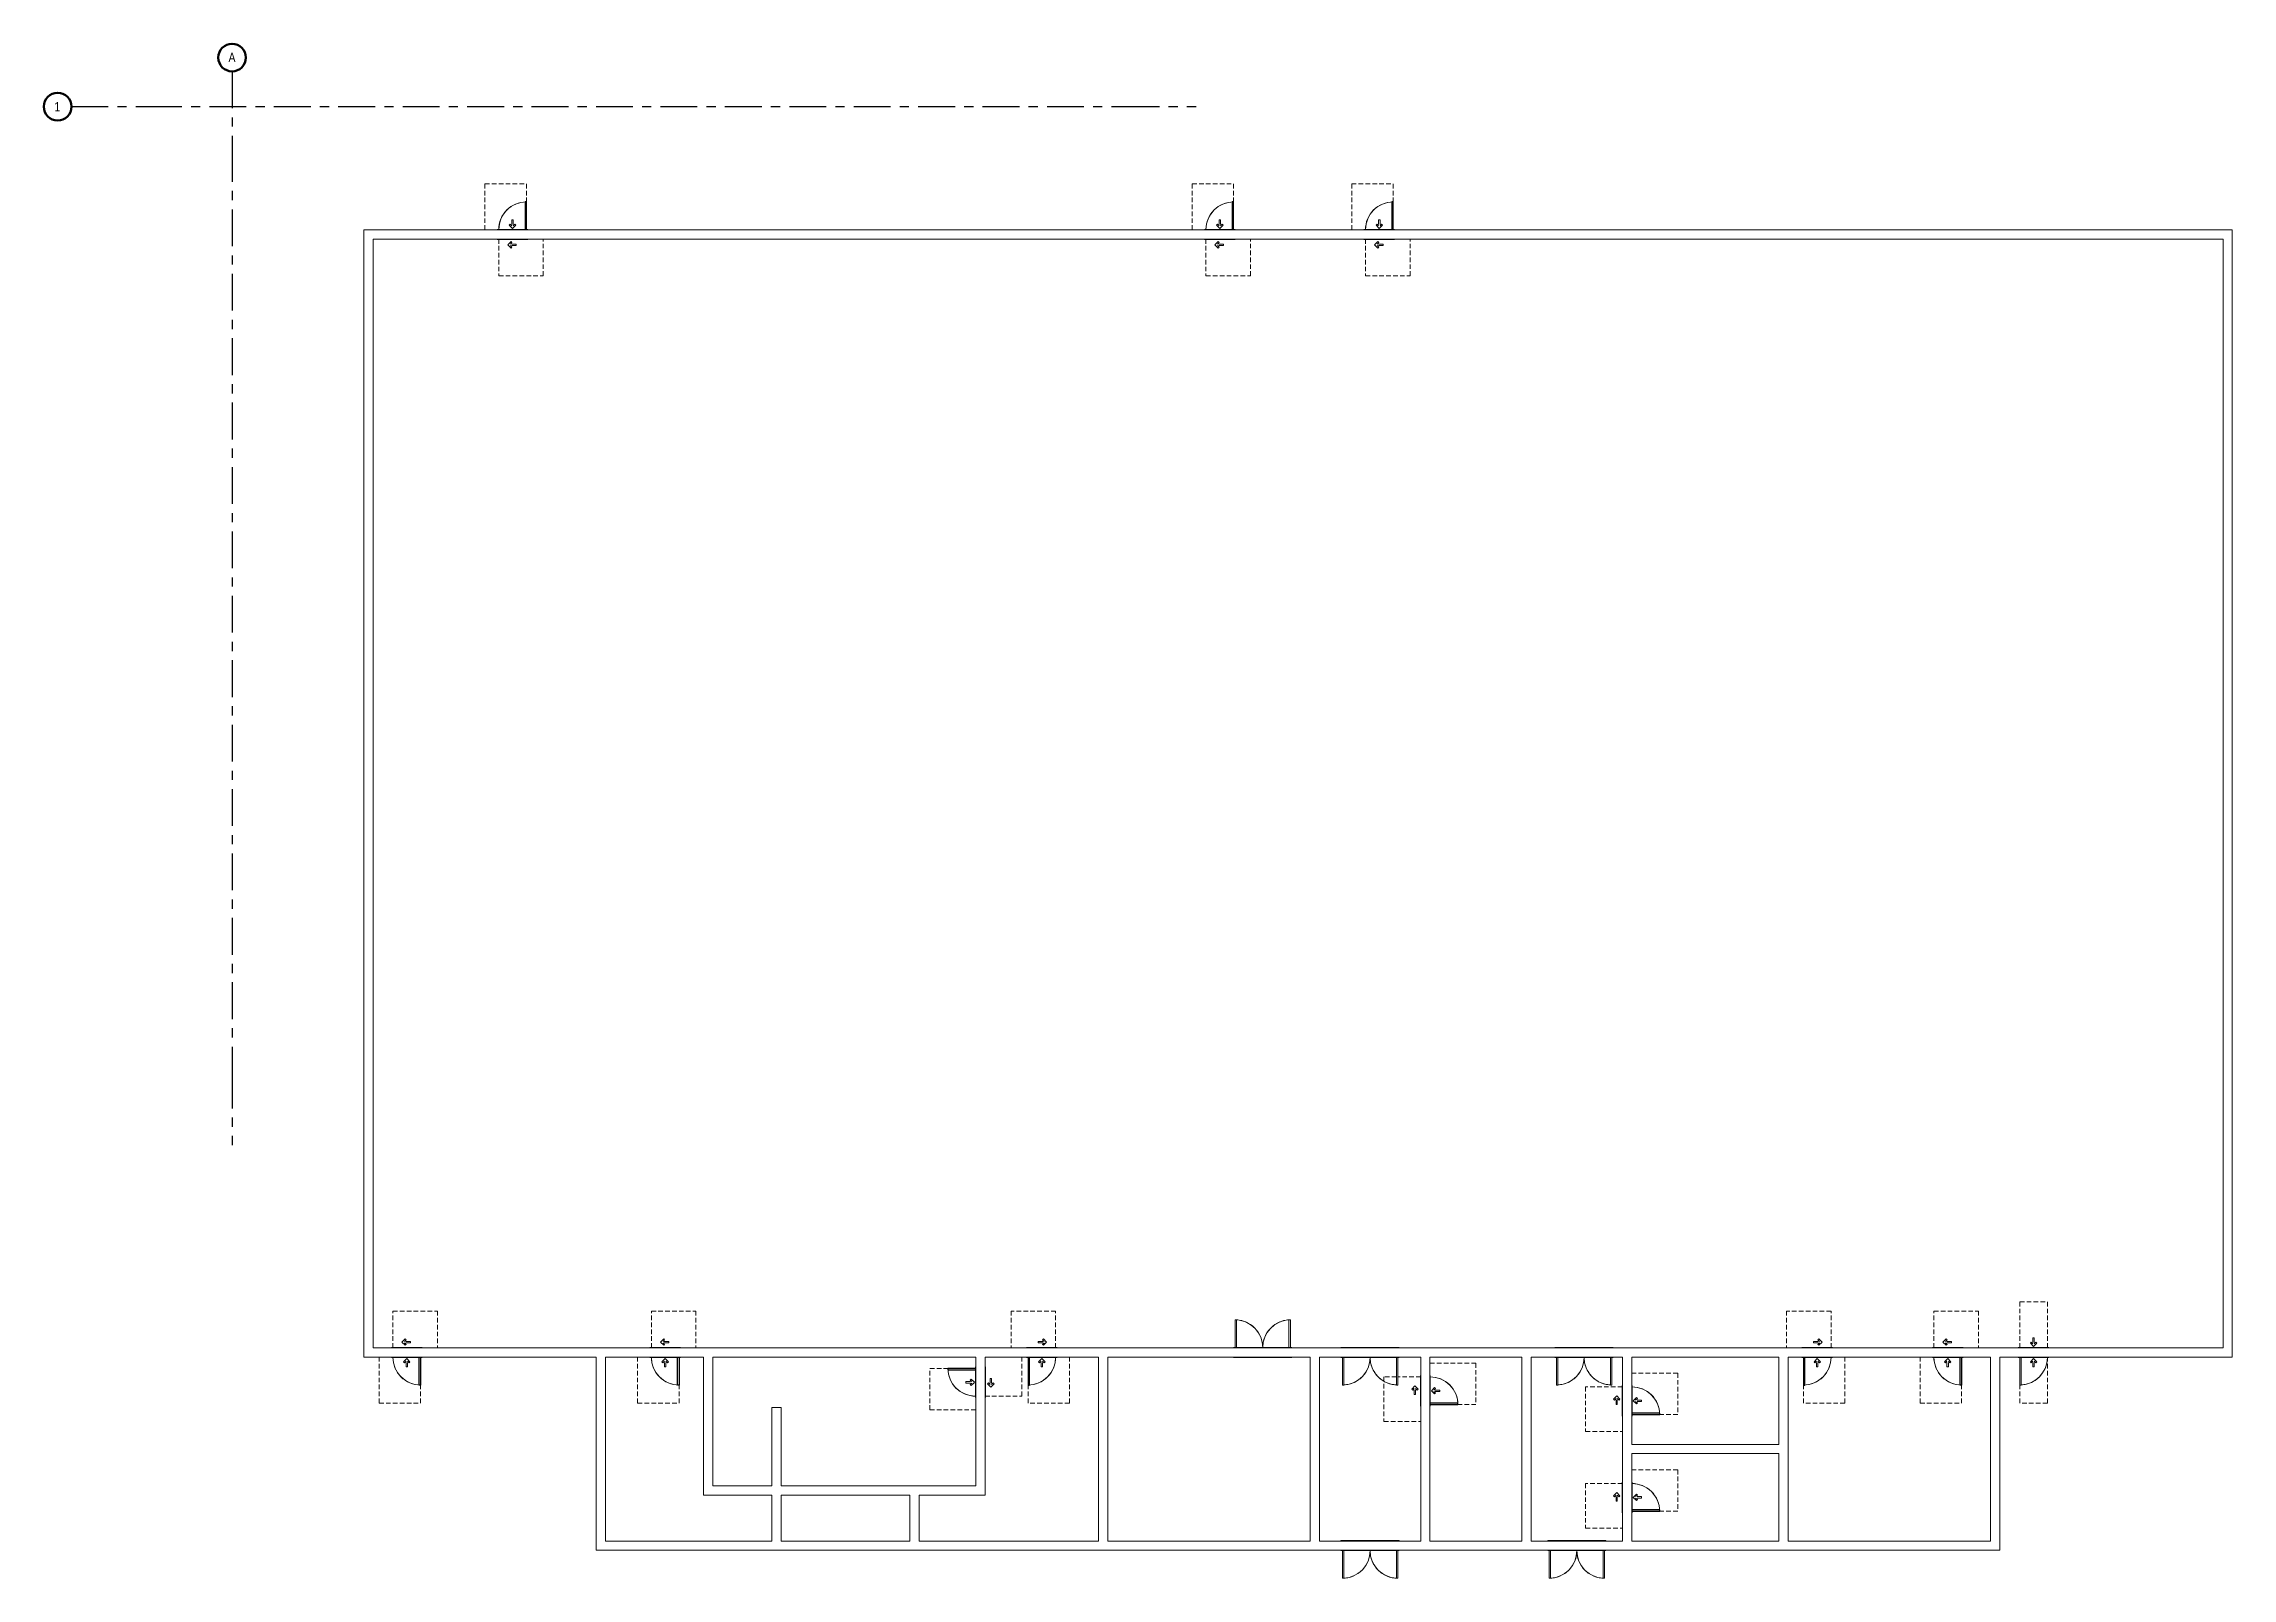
# Model space of a CAD drawing. Header units: inches. Extents: x -1419 to 1434, y -649 to 1352.
import ezdxf

# ---------------------------------------------------------------- set-up
doc = ezdxf.new("R2010")
doc.units = ezdxf.units.IN
doc.header["$MEASUREMENT"] = 0
doc.linetypes.add('ADA Clearance', pattern=[9, 6, -3])
doc.linetypes.add('Grid Line', pattern=[84, 48, -12, 12, -12])
for name, color, linetype, lineweight in [('A-DOOR', 31, 'Continuous', 15), ('A-DOOR-FRAM', 31, 'Continuous', 9), ('A-WALL', 113, 'Continuous', 15), ('S-GRID', 1, 'Continuous', 9), ('S-GRID-IDEN', 1, 'Continuous', 50)]:
    doc.layers.add(name, color=color, linetype=linetype, lineweight=lineweight)
doc.styles.add('Arial Narrow', font='ARIALN.TTF', dxfattribs={"height": 12})

# ---------------------------------------------------------------- blocks, each defined once
blk = doc.blocks.new('Door-Single_CE_ - HM Door-2_ HM Frame-5134751-ROOF')
at = {"layer": 'A-DOOR', "linetype": 'ADA Clearance', "lineweight": 9}
for p, q in [((-36, 66), (18, 66)), ((-36, 6), (-36, 66)), ((18, 66), (18, 6)), ((-3, 13.4), (-4.3, 12.1)), ((-4.3, 12.1), (0, 7.9)), ((-3, 13.4), (-0.9, 11.2)), ((-0.9, 19), (-0.9, 11.2)), ((0.9, 19), (-0.9, 19)), ((4.2, 12.1), (0, 7.9)), ((0.9, 19), (0.9, 11.2)), ((3, 13.4), (0.9, 11.2)), ((3, 13.4), (4.2, 12.1)), ((-18, -6), (-18, -54)), ((-2, -9.3), (-6.3, -13.5)), ((-2, -17.8), (-6.3, -13.5)), ((-0.8, -10.5), (-2.9, -12.7)), ((4.8, -12.7), (-2.9, -12.7)), ((4.8, -14.4), (-2.9, -14.4)), ((-0.8, -16.5), (-2.9, -14.4)), ((-0.8, -10.5), (-2, -9.3)), ((-0.8, -16.5), (-2, -17.8)), ((4.8, -14.4), (4.8, -12.7)), ((40, -54), (40, -6)), ((-18, -54), (40, -54))]:
    blk.add_line(p, q, dxfattribs=at)
at = {"layer": 'A-DOOR'}
for p, q in [((18, 42.5), (16.2, 42.5)), ((16.2, 42.5), (16.2, 6.5)), ((18, 6.5), (18, 42.5)), ((16.2, 6.5), (18, 6.5))]:
    blk.add_line(p, q, dxfattribs=at)
at = {"layer": 'A-DOOR', "lineweight": 25}
for p, q in [((18, 42.5), (16.2, 42.5)), ((16.2, 42.5), (16.2, 6.5)), ((18, 6.5), (18, 42.5)), ((18, 6.5), (16.2, 6.5))]:
    blk.add_line(p, q, dxfattribs=at)
at = {"layer": 'A-DOOR', "lineweight": 9}
for end in [179.9988, 180.5, 180.5, 180.5]:
    blk.add_arc((18, 6.5), 36, 90, end, dxfattribs=at)
at = {"layer": 'A-DOOR-FRAM'}
for p, q in [((-20, 6.5), (20, 6.5)), ((-20, 6), (-20, 6.5)), ((20, 6.5), (20, 6)), ((-20, -6.5), (-20, -6)), ((20, -6.5), (-20, -6.5)), ((20, -6), (20, -6.5))]:
    blk.add_line(p, q, dxfattribs=at)
blk = doc.blocks.new('Door-Single_CE_ - HM Door-2_ HM Frame-V1-ROOF')
at = {"layer": 'A-DOOR', "linetype": 'ADA Clearance', "lineweight": 9}
for p, q in [((-36, 66), (18, 66)), ((-36, 6), (-36, 66)), ((18, 66), (18, 6)), ((-3, 13.4), (-4.3, 12.1)), ((-4.3, 12.1), (0, 7.9)), ((-3, 13.4), (-0.9, 11.2)), ((-0.9, 19), (-0.9, 11.2)), ((0.9, 19), (-0.9, 19)), ((4.2, 12.1), (0, 7.9)), ((0.9, 19), (0.9, 11.2)), ((3, 13.4), (0.9, 11.2)), ((3, 13.4), (4.2, 12.1)), ((-18, -6), (-18, -36)), ((-2, -9.3), (-6.3, -13.5)), ((-2, -17.8), (-6.3, -13.5)), ((-0.8, -10.5), (-2.9, -12.7)), ((4.8, -12.7), (-2.9, -12.7)), ((4.8, -14.4), (-2.9, -14.4)), ((-0.8, -16.5), (-2.9, -14.4)), ((-0.8, -10.5), (-2, -9.3)), ((-0.8, -16.5), (-2, -17.8)), ((4.8, -14.4), (4.8, -12.7)), ((40, -54), (40, -6)), ((-18, -37.7), (-18, -54)), ((-18, -54), (40, -54))]:
    blk.add_line(p, q, dxfattribs=at)
at = {"layer": 'A-DOOR'}
for p, q in [((18, 42.5), (16.2, 42.5)), ((16.2, 42.5), (16.2, 6.5)), ((18, 6.5), (18, 42.5)), ((16.2, 6.5), (18, 6.5))]:
    blk.add_line(p, q, dxfattribs=at)
at = {"layer": 'A-DOOR', "lineweight": 25}
for p, q in [((18, 42.5), (16.2, 42.5)), ((16.2, 42.5), (16.2, 6.5)), ((18, 6.5), (18, 42.5)), ((18, 6.5), (16.2, 6.5))]:
    blk.add_line(p, q, dxfattribs=at)
at = {"layer": 'A-DOOR', "lineweight": 9}
for end in [179.9988, 180.5, 180.5, 180.5]:
    blk.add_arc((18, 6.5), 36, 90, end, dxfattribs=at)
at = {"layer": 'A-DOOR-FRAM'}
for p, q in [((-20, 6.5), (20, 6.5)), ((-20, 6), (-20, 6.5)), ((20, 6.5), (20, 6)), ((-20, -6.5), (-20, -6)), ((20, -6.5), (-20, -6.5)), ((20, -6), (20, -6.5))]:
    blk.add_line(p, q, dxfattribs=at)
blk = doc.blocks.new('Door-Single_CE_ - HM Door-2_ HM Frame-5135258-ROOF')
at = {"layer": 'A-DOOR', "linetype": 'ADA Clearance', "lineweight": 9}
for p, q in [((-18, 54), (40, 54)), ((-18, 6), (-18, 54)), ((40, 54), (40, 6)), ((-2, 17.8), (-6.3, 13.5)), ((-2, 9.3), (-6.3, 13.5)), ((-0.8, 16.5), (-2.9, 14.4)), ((4.8, 14.4), (-2.9, 14.4)), ((4.8, 12.7), (-2.9, 12.7)), ((-0.8, 10.5), (-2.9, 12.7)), ((-0.8, 16.5), (-2, 17.8)), ((-0.8, 10.5), (-2, 9.3)), ((4.8, 14.4), (4.8, 12.7)), ((-36, -6), (-36, -66)), ((-4.3, -12.1), (0, -7.9)), ((-3, -13.4), (-4.3, -12.1)), ((-3, -13.4), (-0.9, -11.2)), ((-0.9, -19), (-0.9, -11.2)), ((0.9, -19), (-0.9, -19)), ((4.2, -12.1), (0, -7.9)), ((0.9, -19), (0.9, -11.2)), ((3, -13.4), (0.9, -11.2)), ((3, -13.4), (4.2, -12.1)), ((18, -66), (18, -6)), ((-36, -66), (18, -66))]:
    blk.add_line(p, q, dxfattribs=at)
at = {"layer": 'A-DOOR'}
for p, q in [((16.2, -42.5), (16.2, -6.5)), ((16.2, -6.5), (18, -6.5)), ((18, -6.5), (18, -42.5)), ((18, -42.5), (16.2, -42.5))]:
    blk.add_line(p, q, dxfattribs=at)
at = {"layer": 'A-DOOR', "lineweight": 25}
for p, q in [((16.2, -42.5), (16.2, -6.5)), ((18, -6.5), (16.2, -6.5)), ((18, -6.5), (18, -42.5)), ((18, -42.5), (16.2, -42.5))]:
    blk.add_line(p, q, dxfattribs=at)
at = {"layer": 'A-DOOR', "lineweight": 9}
for start in [179.5, 179.5, 179.5, 180.0012]:
    blk.add_arc((18, -6.5), 36, start, 270, dxfattribs=at)
at = {"layer": 'A-DOOR-FRAM'}
for p, q in [((-20, 6.5), (20, 6.5)), ((-20, 6), (-20, 6.5)), ((20, 6.5), (20, 6)), ((-20, -6.5), (-20, -6)), ((20, -6.5), (-20, -6.5)), ((20, -6), (20, -6.5))]:
    blk.add_line(p, q, dxfattribs=at)
blk = doc.blocks.new('Door-Single_CE_ - HM Door-2_ HM Frame-V2-ROOF')
at = {"layer": 'A-DOOR', "linetype": 'ADA Clearance', "lineweight": 9}
for p, q in [((-36, 66), (18, 66)), ((-36, 6), (-36, 66)), ((18, 66), (18, 6)), ((-3, 13.4), (-4.3, 12.1)), ((-4.3, 12.1), (0, 7.9)), ((-3, 13.4), (-0.9, 11.2)), ((-0.9, 19), (-0.9, 11.2)), ((0.9, 19), (-0.9, 19)), ((4.2, 12.1), (0, 7.9)), ((0.9, 19), (0.9, 11.2)), ((3, 13.4), (0.9, 11.2)), ((3, 13.4), (4.2, 12.1)), ((-18, -6), (-18, -54)), ((-2, -9.3), (-6.3, -13.5)), ((-2, -17.8), (-6.3, -13.5)), ((-0.8, -10.5), (-2.9, -12.7)), ((4.8, -12.7), (-2.9, -12.7)), ((4.8, -14.4), (-2.9, -14.4)), ((-0.8, -16.5), (-2.9, -14.4)), ((-0.8, -10.5), (-2, -9.3)), ((-0.8, -16.5), (-2, -17.8)), ((4.8, -14.4), (4.8, -12.7)), ((-18, -54), (33, -54))]:
    blk.add_line(p, q, dxfattribs=at)
at = {"layer": 'A-DOOR'}
for p, q in [((18, 42.5), (16.2, 42.5)), ((16.2, 42.5), (16.2, 6.5)), ((18, 6.5), (18, 42.5)), ((16.2, 6.5), (18, 6.5))]:
    blk.add_line(p, q, dxfattribs=at)
at = {"layer": 'A-DOOR', "lineweight": 25}
for p, q in [((18, 42.5), (16.2, 42.5)), ((16.2, 42.5), (16.2, 6.5)), ((18, 6.5), (18, 42.5)), ((18, 6.5), (16.2, 6.5))]:
    blk.add_line(p, q, dxfattribs=at)
at = {"layer": 'A-DOOR', "lineweight": 9}
for end in [179.9988, 180.5, 180.5, 180.5]:
    blk.add_arc((18, 6.5), 36, 90, end, dxfattribs=at)
at = {"layer": 'A-DOOR-FRAM'}
for p, q in [((-20, 6.5), (20, 6.5)), ((-20, 6), (-20, 6.5)), ((20, 6.5), (20, 6)), ((-20, -6.5), (-20, -6)), ((20, -6.5), (-20, -6.5)), ((20, -6), (20, -6.5))]:
    blk.add_line(p, q, dxfattribs=at)
blk = doc.blocks.new('Door-Double-Lite_CE_ - WD Door-2_ WD Frame-SM Lite-5135681-ROOF')
at = {"layer": 'A-DOOR'}
for p, q in [((-36, 42.5), (-36, 6.5)), ((-34.2, 42.5), (-36, 42.5)), ((-34.2, 6.5), (-34.2, 42.5)), ((36, 42.5), (34.2, 42.5)), ((34.2, 42.5), (34.2, 6.5)), ((36, 6.5), (36, 42.5)), ((-36, 6.5), (-34.2, 6.5)), ((34.2, 6.5), (36, 6.5))]:
    blk.add_line(p, q, dxfattribs=at)
at = {"layer": 'A-DOOR', "lineweight": 9}
for p, q in [((-36, 6.2), (-36, 42.5)), ((36, 6.2), (36, 42.5))]:
    blk.add_line(p, q, dxfattribs=at)
for centre, start, end in [((-36, 6.5), 359.5, 90), ((-36, 6.5), 0.0012, 87.2067), ((36, 6.5), 90, 180.5), ((36, 6.5), 92.7933, 179.9988)]:
    blk.add_arc(centre, 36, start, end, dxfattribs=at)
at = {"layer": 'A-DOOR-FRAM'}
for p, q in [((-38, 6.5), (38, 6.5)), ((-38, 6), (-38, 6.5)), ((38, 6.5), (38, 6)), ((-38, -6.5), (-38, -6)), ((38, -6.5), (-38, -6.5)), ((38, -6), (38, -6.5))]:
    blk.add_line(p, q, dxfattribs=at)
blk = doc.blocks.new('Door-Single-Lite_CE_ - WD Door-2_ WD Frame-SM Lite-5136062-ROOF')
at = {"layer": 'A-DOOR', "linetype": 'ADA Clearance', "lineweight": 9}
for p, q in [((-18, 66), (18, 66)), ((-18, 6), (-18, 66)), ((18, 66), (18, 42.5)), ((-3, 13.4), (-4.2, 12.1)), ((-4.2, 12.1), (0, 7.9)), ((-3, 13.4), (-0.9, 11.2)), ((-0.9, 19), (-0.9, 11.2)), ((0.9, 19), (-0.9, 19)), ((4.2, 12.1), (0, 7.9)), ((0.9, 19), (0.9, 11.2)), ((3, 13.4), (0.9, 11.2)), ((3, 13.4), (4.2, 12.1)), ((18, 6.5), (18, 6)), ((-18, -66), (-18, -6)), ((-4.2, -12.1), (0, -7.9)), ((-3, -13.4), (-4.2, -12.1)), ((-3, -13.4), (-0.9, -11.2)), ((-0.9, -19), (-0.9, -11.2)), ((-0.9, -19), (0.9, -19)), ((4.2, -12.1), (0, -7.9)), ((0.9, -19), (0.9, -11.2)), ((3, -13.4), (0.9, -11.2)), ((3, -13.4), (4.2, -12.1)), ((18, -6), (18, -66)), ((18, -66), (-18, -66))]:
    blk.add_line(p, q, dxfattribs=at)
at = {"layer": 'A-DOOR'}
for p, q in [((18, 42.5), (16.2, 42.5)), ((16.2, 42.5), (16.2, 6.5)), ((18, 6.5), (18, 42.5)), ((16.2, 6.5), (18, 6.5))]:
    blk.add_line(p, q, dxfattribs=at)
at = {"layer": 'A-DOOR', "lineweight": 9}
for start, end in [(92.7933, 179.9988), (90, 179.4226)]:
    blk.add_arc((18, 6.5), 36, start, end, dxfattribs=at)
at = {"layer": 'A-DOOR-FRAM'}
for p, q in [((-20, 6.5), (16.2, 6.5)), ((-20, 6), (-20, 6.5)), ((18, 6.5), (20, 6.5)), ((20, 6.5), (20, 6)), ((-20, -6.5), (-20, -6)), ((20, -6.5), (-20, -6.5)), ((20, -6), (20, -6.5))]:
    blk.add_line(p, q, dxfattribs=at)
blk = doc.blocks.new('Grid - Grid Head-Circle_CE_-46466-ROOF')
at = {"layer": 'S-GRID-IDEN'}
blk.add_circle((0, 0), 0.188, dxfattribs=at)

msp = doc.modelspace()

# ---------------------------------------------------------------- linework, layer by layer
at = {"layer": 'A-WALL'}
for p, q in [((-1002.2, 1109.3), (1433.8, 1109.3)), ((-1002.2, -360.7), (-1002.2, 1109.3)), ((1421.8, 1097.3), (-990.2, 1097.3)), ((-990.2, 1097.3), (-990.2, -348.7)), ((1421.8, -348.7), (1421.8, 1097.3)), ((1433.8, 1109.3), (1433.8, -360.7)), ((-699.2, -360.7), (-1002.2, -360.7)), ((-990.2, -348.7), (1421.8, -348.7)), ((-699.2, -612.7), (-699.2, -360.7)), ((-559.2, -360.7), (-687.2, -360.7)), ((-687.2, -360.7), (-687.2, -600.7)), ((-559.2, -540.7), (-559.2, -360.7)), ((-204.2, -360.7), (-547.2, -360.7)), ((-547.2, -360.7), (-547.2, -528.7)), ((-204.2, -528.7), (-204.2, -360.7)), ((-44.2, -360.7), (-192.2, -360.7)), ((-192.2, -360.7), (-192.2, -540.7)), ((-44.2, -600.7), (-44.2, -360.7)), ((231.8, -360.7), (-32.2, -360.7)), ((-32.2, -360.7), (-32.2, -600.7)), ((231.8, -600.7), (231.8, -360.7)), ((375.8, -360.7), (243.8, -360.7)), ((243.8, -360.7), (243.8, -600.7)), ((375.8, -600.7), (375.8, -360.7)), ((507.8, -360.7), (387.8, -360.7)), ((387.8, -360.7), (387.8, -600.7)), ((507.8, -600.7), (507.8, -360.7)), ((638.8, -360.7), (519.8, -360.7)), ((519.8, -360.7), (519.8, -600.7)), ((638.8, -600.7), (638.8, -360.7)), ((842.8, -360.7), (650.8, -360.7)), ((650.8, -360.7), (650.8, -474.7)), ((842.8, -474.7), (842.8, -360.7)), ((1118.8, -360.7), (854.8, -360.7)), ((854.8, -360.7), (854.8, -600.7)), ((1118.8, -600.7), (1118.8, -360.7)), ((1433.8, -360.7), (1130.8, -360.7)), ((1130.8, -360.7), (1130.8, -612.7)), ((-470.2, -528.7), (-470.2, -426.7)), ((-458.2, -426.7), (-470.2, -426.7)), ((-458.2, -426.7), (-458.2, -528.7)), ((650.8, -474.7), (842.8, -474.7)), ((650.8, -486.7), (650.8, -600.7)), ((842.8, -486.7), (650.8, -486.7)), ((842.8, -600.7), (842.8, -486.7)), ((-470.2, -540.7), (-559.2, -540.7)), ((-547.2, -528.7), (-470.2, -528.7)), ((-470.2, -600.7), (-470.2, -540.7)), ((-458.2, -528.7), (-204.2, -528.7)), ((-458.2, -540.7), (-458.2, -600.7)), ((-290.2, -540.7), (-458.2, -540.7)), ((-290.2, -600.7), (-290.2, -540.7)), ((-278.2, -540.7), (-278.2, -600.7)), ((-192.2, -540.7), (-278.2, -540.7)), ((1130.8, -612.7), (-699.2, -612.7)), ((-687.2, -600.7), (-470.2, -600.7)), ((-458.2, -600.7), (-290.2, -600.7)), ((-278.2, -600.7), (-44.2, -600.7)), ((-32.2, -600.7), (231.8, -600.7)), ((243.8, -600.7), (375.8, -600.7)), ((387.8, -600.7), (507.8, -600.7)), ((519.8, -600.7), (638.8, -600.7)), ((650.8, -600.7), (842.8, -600.7)), ((854.8, -600.7), (1118.8, -600.7))]:
    msp.add_line(p, q, dxfattribs=at)
at = {"layer": 'S-GRID', "linetype": 'Grid Line', "lineweight": 25}
for p, q in [((-1287.4, 1270), (-13, 1270)), ((-13, 1270), (83, 1270)), ((-1173.9, 1220), (-1173.9, 11.6)), ((-1173.9, 11.6), (-1173.9, -84.4))]:
    msp.add_line(p, q, dxfattribs=at)

# ---------------------------------------------------------------- block references
at = {"layer": 'A-DOOR', "lineweight": 9}
for name, p in [('Door-Single_CE_ - HM Door-2_ HM Frame-5134751-ROOF', (-808.2, 1103.3)), ('Door-Single_CE_ - HM Door-2_ HM Frame-5134751-ROOF', (113.8, 1103.3)), ('Door-Single_CE_ - HM Door-2_ HM Frame-5134751-ROOF', (321.8, 1103.3)), ('Door-Single_CE_ - HM Door-2_ HM Frame-5135258-ROOF', (-946.2, -354.7)), ('Door-Single_CE_ - HM Door-2_ HM Frame-5135258-ROOF', (-609.2, -354.7)), ('Door-Single_CE_ - HM Door-2_ HM Frame-5135258-ROOF', (1062.8, -354.7))]:
    msp.add_blockref(name, p, dxfattribs=at)
for name, p, rotation in [('Door-Single_CE_ - HM Door-2_ HM Frame-5134751-ROOF', (-118.2, -354.7), 180), ('Door-Single_CE_ - HM Door-2_ HM Frame-5134751-ROOF', (892.8, -354.7), 180), ('Door-Single-Lite_CE_ - WD Door-2_ WD Frame-SM Lite-5136062-ROOF', (1174.8, -354.7), 180), ('Door-Single_CE_ - HM Door-2_ HM Frame-V2-ROOF', (-198.2, -393.7), 89.99999999999991), ('Door-Single_CE_ - HM Door-2_ HM Frame-V1-ROOF', (381.8, -404.7), 269.9999999999999), ('Door-Single_CE_ - HM Door-2_ HM Frame-5134751-ROOF', (644.8, -417.7), 269.9999999999999), ('Door-Single_CE_ - HM Door-2_ HM Frame-5134751-ROOF', (644.8, -543.7), 269.9999999999999)]:
    msp.add_blockref(name, p, dxfattribs=dict(at, rotation=rotation))
at = {"layer": 'A-DOOR'}
msp.add_blockref('Door-Double-Lite_CE_ - WD Door-2_ WD Frame-SM Lite-5135681-ROOF', (169.8, -354.7), dxfattribs=at)
at = {"layer": 'A-DOOR', "rotation": 180}
for p in [(309.8, -354.7), (588.8, -354.7), (309.8, -606.7), (579.3, -606.7)]:
    msp.add_blockref('Door-Double-Lite_CE_ - WD Door-2_ WD Frame-SM Lite-5135681-ROOF', p, dxfattribs=at)
at = {"layer": 'S-GRID-IDEN', "xscale": 95.99999999999994, "yscale": 95.99999999999994, "zscale": 95.99999999999994}
for p, rotation in [((-1173.9, 1334), 180), ((-1401.4, 1270), 269.9999999999994)]:
    msp.add_blockref('Grid - Grid Head-Circle_CE_-46466-ROOF', p, dxfattribs=dict(at, rotation=rotation))

# ---------------------------------------------------------------- next in the draw order: texts
at = {"layer": 'S-GRID-IDEN', "lineweight": 9, "char_height": 12, "attachment_point": 1, "style": 'Arial Narrow', "bg_fill": 3, "box_fill_scale": 1.25, "bg_fill_color": 9, "bg_fill_true_color": 13158600, "bg_fill_transparency": 0}
for s, insert, width in [('A', (-1178.6, 1340.2), 11.211), ('1', (-1405.5, 1276.1), 9.393)]:
    msp.add_mtext(s, dxfattribs=dict(at, insert=insert, width=width))

# ---------------------------------------------------------------- next in the draw order: linework, layer by layer
at = {"layer": 'S-GRID', "linetype": 'Grid Line', "lineweight": 25}
for p, q in [((-1173.9, 1316), (-1173.9, 1220)), ((-1383.4, 1270), (-1287.4, 1270))]:
    msp.add_line(p, q, dxfattribs=at)

doc.saveas('drawing.dxf')
